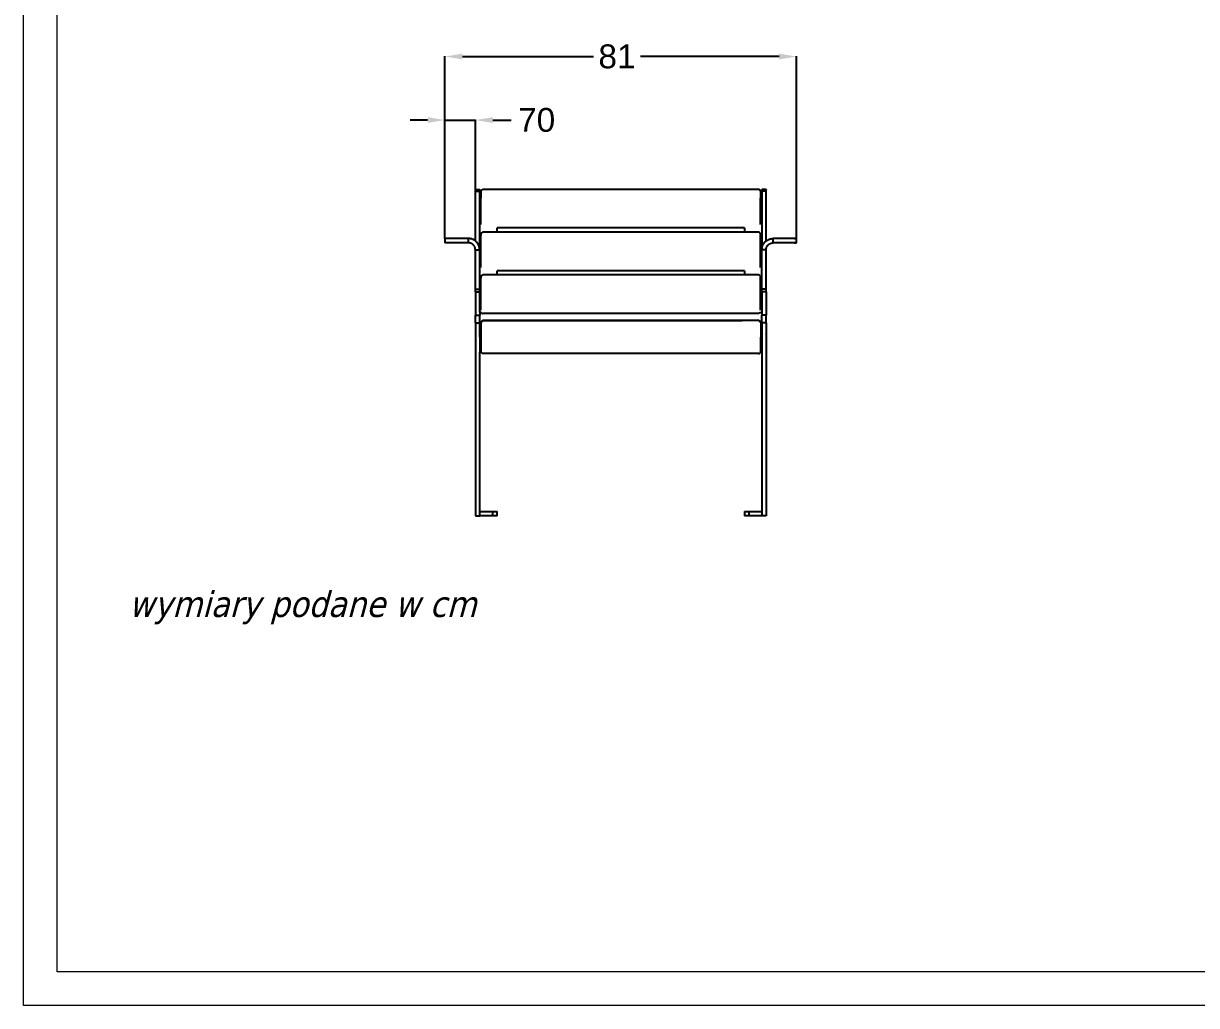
# Model space of a CAD drawing. Header units: inches. Extents: x -1859 to 3548, y -492 to 3516.
# Drawn here: x -1859 to 844, y -492 to 1771 of the extents above; entities that cross this region are included whole.
import ezdxf

# ---------------------------------------------------------------- set-up
doc = ezdxf.new("R2010")
doc.units = ezdxf.units.IN
doc.header["$MEASUREMENT"] = 0
doc.layers.add('DIMS', color=7, linetype='Continuous')
doc.layers.add('tabelka', color=155, linetype='Continuous')
doc.styles.get("Standard").update_dxf_attribs({"font": 'arial.ttf'})
doc.styles.add('Tahoma', font='tahoma.ttf')
doc.dimstyles.new('ISO-25', dxfattribs={"dimtxt": 2.5, "dimasz": 2.5, "dimexe": 1.25, "dimexo": 0.625, "dimtad": 1, "dimtxsty": 'Standard', "dimcen": 2.5, "dimadec": 0, "dimazin": 0, "dimtfac": 1, "dimtmove": 0, "dimatfit": 3, "dimfxl": 1, "dimarcsym": 0})

# ---------------------------------------------------------------- blocks, each defined once
blk = doc.blocks.new('*D38')
at = {"layer": 'Defpoints', "color": 0, "transparency": 16777216}
for p in [(-77.5, 1694.9), (-887.5, 1275.4), (-77.5, 1275.4)]:
    blk.add_point(p, dxfattribs=at)
at = {"layer": 'DIMS', "color": 0, "lineweight": -2, "transparency": 16777216}
for p, q in [((-887.5, 1275.9), (-887.5, 1695.4)), ((-847.5, 1694.9), (-545.3, 1694.9)), ((-117.5, 1694.9), (-437.1, 1694.9)), ((-77.5, 1275.9), (-77.5, 1695.4))]:
    blk.add_line(p, q, dxfattribs=at)
at = {"layer": 'DIMS', "color": 0, "transparency": 16777216}
for points in [[(-847.5, 1701.6), (-847.5, 1688.3), (-887.5, 1694.9)], [(-117.5, 1701.6), (-117.5, 1688.3), (-77.5, 1694.9)]]:
    blk.add_solid(points, dxfattribs=at)
at = {"layer": 'DIMS', "color": 0, "transparency": 16777216, "insert": (-491.2, 1694.9), "char_height": 55, "attachment_point": 5}
blk.add_mtext('81', dxfattribs=at)
blk = doc.blocks.new('*D39')
at = {"layer": 'Defpoints', "color": 0, "transparency": 16777216}
for p in [(-817.5, 1548.5), (-817.5, 1388.1), (-887.5, 1275.4)]:
    blk.add_point(p, dxfattribs=at)
at = {"layer": 'DIMS', "color": 0, "lineweight": -2, "transparency": 16777216}
for p, q in [((-927.5, 1548.5), (-967.5, 1548.5)), ((-887.5, 1275.9), (-887.5, 1549)), ((-887.5, 1548.5), (-817.5, 1548.5)), ((-817.5, 1388.6), (-817.5, 1549)), ((-777.5, 1548.5), (-735.3, 1548.5))]:
    blk.add_line(p, q, dxfattribs=at)
at = {"layer": 'DIMS', "color": 0, "transparency": 16777216}
for points in [[(-927.5, 1555.2), (-927.5, 1541.8), (-887.5, 1548.5)], [(-777.5, 1555.2), (-777.5, 1541.8), (-817.5, 1548.5)]]:
    blk.add_solid(points, dxfattribs=at)
at = {"layer": 'DIMS', "color": 0, "transparency": 16777216, "insert": (-676.2, 1548.5), "char_height": 55, "attachment_point": 5}
blk.add_mtext('70', dxfattribs=at)

msp = doc.modelspace()

# ---------------------------------------------------------------- linework, layer by layer
at = {"color": 250, "true_color": 0x3f3f3f}
msp.add_line((-887.5, 1283.7), (-887.5, 1523.7), dxfattribs=at)
for p, q in [((-817.5, 1388.1), (-807.5, 1388.1)), ((-817.5, 1388), (-817.5, 1388.1)), ((-817.5, 1387.9), (-817.5, 1388)), ((-817.5, 1387.6), (-817.5, 1387.9)), ((-817.5, 1387.5), (-817.5, 1387.6)), ((-817.5, 1387), (-817.5, 1387.5)), ((-817.5, 1386.5), (-817.5, 1387)), ((-817.5, 1385.8), (-817.5, 1386.5)), ((-817.5, 1385.5), (-817.5, 1385.8)), ((-817.5, 1384.8), (-817.5, 1385.5)), ((-817.5, 1384.4), (-817.5, 1384.8)), ((-817.5, 1384.4), (-807.5, 1384.4)), ((-817.5, 1269.9), (-817.5, 1384.4)), ((-807.5, 1388.1), (-807.5, 1388)), ((-807.5, 1387.9), (-807.5, 1388)), ((-807.5, 1387.6), (-807.5, 1387.9)), ((-807.5, 1387.5), (-807.5, 1387.6)), ((-807.5, 1387), (-807.5, 1387.5)), ((-807.5, 1386.5), (-807.5, 1387)), ((-807.5, 1385.8), (-807.5, 1386.5)), ((-807.5, 1385.5), (-807.5, 1385.8)), ((-807.5, 1384.8), (-807.5, 1385.5)), ((-807.5, 1384.4), (-807.5, 1384.8)), ((-807.5, 1368.7), (-807.5, 1384.4)), ((-804.9, 1384.3), (-805, 1383.9)), ((-805, 1383.9), (-805, 1383.5)), ((-805, 1383.5), (-805, 1368.6)), ((-804.8, 1384.7), (-804.9, 1384.3)), ((-804.8, 1384.8), (-804.7, 1385.1)), ((-804.8, 1384.7), (-804.8, 1384.8)), ((-804.7, 1385.1), (-804.6, 1385.5)), ((-804.6, 1385.5), (-804.4, 1385.8)), ((-804.4, 1385.8), (-804.2, 1386.2)), ((-804, 1386.6), (-804.2, 1386.2)), ((-804, 1386.6), (-803.7, 1386.9)), ((-803.7, 1386.9), (-803.5, 1387.1)), ((-803.5, 1387.1), (-803.2, 1387.4)), ((-803.2, 1387.4), (-803.1, 1387.4)), ((-803.1, 1387.4), (-802.8, 1387.7)), ((-802.8, 1387.7), (-802.5, 1387.9)), ((-802.5, 1387.9), (-802.1, 1388.1)), ((-802.5, 1387.9), (-802.5, 1387.9)), ((-802.1, 1388.1), (-801.7, 1388.2)), ((-802.1, 1388.1), (-802.1, 1388.1)), ((-801.7, 1388.2), (-801.4, 1388.4)), ((-801.7, 1388.2), (-801.7, 1388.2)), ((-801.4, 1388.4), (-801.3, 1388.4)), ((-801.3, 1388.4), (-801.2, 1388.4)), ((-801.2, 1388.4), (-800.9, 1388.5)), ((-801.2, 1388.4), (-801.2, 1388.4)), ((-800.9, 1388.5), (-800.8, 1388.5)), ((-800.8, 1388.5), (-800.7, 1388.5)), ((-800.7, 1388.5), (-800.6, 1388.5)), ((-800.7, 1388.5), (-800.7, 1388.5)), ((-800.6, 1388.5), (-800.5, 1388.5)), ((-800.5, 1388.5), (-800.3, 1388.5)), ((-800.3, 1388.5), (-800.3, 1388.5)), ((-800.3, 1388.5), (-800.2, 1388.5)), ((-800.2, 1388.5), (-800.1, 1388.5)), ((-800.2, 1388.5), (-800.2, 1388.5)), ((-800.1, 1388.5), (-800, 1388.5)), ((-165.5, 1388.5), (-800, 1388.5)), ((-800, 1388.5), (-800, 1388.5)), ((-165.4, 1388.5), (-165.5, 1388.5)), ((-165.3, 1388.5), (-165.4, 1388.5)), ((-165.4, 1388.5), (-165.4, 1388.5)), ((-165.2, 1388.5), (-165.3, 1388.5)), ((-165.1, 1388.5), (-165.2, 1388.5)), ((-165.2, 1388.5), (-165.2, 1388.5)), ((-165, 1388.5), (-165.1, 1388.5)), ((-164.9, 1388.5), (-165, 1388.5)), ((-164.8, 1388.5), (-164.9, 1388.5)), ((-164.7, 1388.5), (-164.8, 1388.5)), ((-164.6, 1388.5), (-164.7, 1388.5)), ((-164.7, 1388.5), (-164.7, 1388.5)), ((-164.3, 1388.4), (-164.6, 1388.5)), ((-164.2, 1388.4), (-164.3, 1388.4)), ((-164.2, 1388.4), (-164.2, 1388.4)), ((-164.1, 1388.4), (-164.2, 1388.4)), ((-163.8, 1388.2), (-164.1, 1388.4)), ((-163.7, 1388.2), (-163.8, 1388.2)), ((-163.4, 1388.1), (-163.7, 1388.2)), ((-163.3, 1388.1), (-163.4, 1388.1)), ((-163, 1387.9), (-163.3, 1388.1)), ((-162.9, 1387.9), (-163, 1387.9)), ((-162.6, 1387.7), (-162.9, 1387.9)), ((-162.3, 1387.4), (-162.6, 1387.7)), ((-162, 1387.1), (-162.3, 1387.4)), ((-162.3, 1387.4), (-162.3, 1387.4)), ((-161.7, 1386.9), (-162, 1387.1)), ((-161.5, 1386.6), (-161.7, 1386.9)), ((-161.2, 1386.2), (-161.5, 1386.6)), ((-161, 1385.8), (-161.2, 1386.2)), ((-160.9, 1385.5), (-161, 1385.8)), ((-160.7, 1385.1), (-160.9, 1385.5)), ((-160.6, 1384.8), (-160.7, 1385.1)), ((-160.6, 1384.7), (-160.6, 1384.8)), ((-160.6, 1384.7), (-160.5, 1384.3)), ((-160.5, 1384.3), (-160.5, 1383.9)), ((-160.5, 1383.9), (-160.5, 1383.5)), ((-160.5, 1383.5), (-160.5, 1368.6)), ((-157.5, 1388), (-157.5, 1388.1)), ((-147.5, 1388.1), (-157.5, 1388.1)), ((-157.5, 1387.9), (-157.5, 1388)), ((-157.5, 1387.6), (-157.5, 1387.9)), ((-157.5, 1387.5), (-157.5, 1387.6)), ((-157.5, 1387), (-157.5, 1387.5)), ((-157.5, 1386.5), (-157.5, 1387)), ((-157.5, 1385.8), (-157.5, 1386.5)), ((-157.5, 1385.5), (-157.5, 1385.8)), ((-157.5, 1384.8), (-157.5, 1385.5)), ((-157.5, 1384.4), (-157.5, 1384.8)), ((-147.5, 1384.4), (-157.5, 1384.4)), ((-157.5, 1384.4), (-157.5, 1368.7)), ((-147.5, 1388.1), (-147.5, 1388)), ((-147.5, 1387.9), (-147.5, 1388)), ((-147.5, 1387.6), (-147.5, 1387.9)), ((-147.5, 1387.5), (-147.5, 1387.6)), ((-147.5, 1387), (-147.5, 1387.5)), ((-147.5, 1386.5), (-147.5, 1387)), ((-147.5, 1385.8), (-147.5, 1386.5)), ((-147.5, 1385.5), (-147.5, 1385.8)), ((-147.5, 1384.8), (-147.5, 1385.5)), ((-147.5, 1384.4), (-147.5, 1384.8)), ((-147.5, 1269.9), (-147.5, 1384.4)), ((-807.5, 1105), (-807.5, 1368.7)), ((-807.5, 1368.7), (-805, 1368.6)), ((-805, 1368.6), (-804.9, 1368.6)), ((-805, 1307.6), (-805, 1368.6)), ((-157.5, 1368.7), (-160.5, 1368.6)), ((-160.5, 1307.6), (-160.5, 1368.6)), ((-157.5, 1368.7), (-157.5, 1249.5)), ((-197.5, 1299.8), (-767.5, 1299.8)), ((-767.5, 1290.1), (-767.5, 1299.8)), ((-197.5, 1299.8), (-197.5, 1290.1)), ((-887.5, 1275.4), (-887.5, 1265.4)), ((-833.4, 1275.4), (-887.5, 1275.4)), ((-882.9, 1275.4), (-887.5, 1275.4)), ((-833.4, 1265.4), (-833.4, 1275.4)), ((-832, 1275.4), (-833.4, 1275.4)), ((-830.6, 1275.3), (-832, 1275.4)), ((-829.2, 1275.1), (-830.6, 1275.3)), ((-827.8, 1274.8), (-829.2, 1275.1)), ((-826.5, 1274.5), (-827.8, 1274.8)), ((-825.1, 1274.1), (-826.5, 1274.5)), ((-823.8, 1273.6), (-825.1, 1274.1)), ((-822.5, 1273), (-823.8, 1273.6)), ((-821.3, 1272.4), (-822.5, 1273)), ((-820, 1271.7), (-821.3, 1272.4)), ((-818.9, 1270.9), (-820, 1271.7)), ((-817.7, 1270.1), (-818.9, 1270.9)), ((-804.9, 1285.8), (-805, 1285.5)), ((-805, 1285.5), (-805, 1285.1)), ((-805, 1285.1), (-805, 1283.4)), ((-805, 1283.4), (-805, 1283)), ((-805, 1209.1), (-805, 1283)), ((-804.8, 1286.2), (-804.9, 1285.8)), ((-804.8, 1286.3), (-804.7, 1286.7)), ((-804.8, 1286.2), (-804.8, 1286.3)), ((-804.7, 1286.7), (-804.6, 1287)), ((-804.6, 1287), (-804.4, 1287.4)), ((-804.4, 1287.4), (-804.2, 1287.7)), ((-804, 1288.1), (-804.2, 1287.7)), ((-804, 1288.1), (-803.7, 1288.4)), ((-803.7, 1288.4), (-803.5, 1288.6)), ((-803.5, 1288.6), (-803.2, 1288.9)), ((-803.2, 1288.9), (-803.1, 1288.9)), ((-803.1, 1288.9), (-802.8, 1289.2)), ((-802.8, 1289.2), (-802.5, 1289.4)), ((-802.5, 1289.4), (-802.1, 1289.6)), ((-802.5, 1289.4), (-802.5, 1289.4)), ((-802.1, 1289.6), (-801.7, 1289.7)), ((-802.1, 1289.6), (-802.1, 1289.6)), ((-801.7, 1289.8), (-801.4, 1289.9)), ((-801.7, 1289.7), (-801.7, 1289.8)), ((-801.4, 1289.9), (-801.3, 1289.9)), ((-801.3, 1289.9), (-801.2, 1289.9)), ((-801.2, 1289.9), (-800.9, 1290)), ((-801.2, 1289.9), (-801.2, 1289.9)), ((-800.9, 1290), (-800.8, 1290)), ((-800.8, 1290), (-800.7, 1290)), ((-800.7, 1290), (-800.6, 1290)), ((-800.7, 1290), (-800.7, 1290)), ((-800.6, 1290), (-800.5, 1290)), ((-800.5, 1290), (-800.3, 1290.1)), ((-800.3, 1290.1), (-800.3, 1290.1)), ((-800.3, 1290.1), (-800.2, 1290.1)), ((-800.2, 1290.1), (-800.1, 1290.1)), ((-800.2, 1290.1), (-800.2, 1290.1)), ((-800.1, 1290.1), (-800, 1290.1)), ((-800, 1290.1), (-800, 1290.1)), ((-767.5, 1290.1), (-800, 1290.1)), ((-197.5, 1290.1), (-767.5, 1290.1)), ((-165.5, 1290.1), (-197.5, 1290.1)), ((-165.4, 1290.1), (-165.5, 1290.1)), ((-165.3, 1290.1), (-165.4, 1290.1)), ((-165.4, 1290.1), (-165.4, 1290.1)), ((-165.2, 1290.1), (-165.3, 1290.1)), ((-165.1, 1290.1), (-165.2, 1290.1)), ((-165.2, 1290.1), (-165.2, 1290.1)), ((-165, 1290), (-165.1, 1290.1)), ((-164.9, 1290), (-165, 1290)), ((-164.8, 1290), (-164.9, 1290)), ((-164.7, 1290), (-164.8, 1290)), ((-164.6, 1290), (-164.7, 1290)), ((-164.7, 1290), (-164.7, 1290)), ((-164.3, 1289.9), (-164.6, 1290)), ((-164.2, 1289.9), (-164.3, 1289.9)), ((-164.2, 1289.9), (-164.2, 1289.9)), ((-164.1, 1289.9), (-164.2, 1289.9)), ((-163.8, 1289.8), (-164.1, 1289.9)), ((-163.7, 1289.7), (-163.8, 1289.8)), ((-163.4, 1289.6), (-163.7, 1289.7)), ((-163.3, 1289.6), (-163.4, 1289.6)), ((-163, 1289.4), (-163.3, 1289.6)), ((-162.9, 1289.4), (-163, 1289.4)), ((-162.6, 1289.2), (-162.9, 1289.4)), ((-162.3, 1288.9), (-162.6, 1289.2)), ((-162, 1288.6), (-162.3, 1288.9)), ((-162.3, 1288.9), (-162.3, 1288.9)), ((-161.7, 1288.4), (-162, 1288.6)), ((-161.5, 1288.1), (-161.7, 1288.4)), ((-161.2, 1287.7), (-161.5, 1288.1)), ((-161, 1287.4), (-161.2, 1287.7)), ((-160.9, 1287), (-161, 1287.4)), ((-160.7, 1286.7), (-160.9, 1287)), ((-160.6, 1286.3), (-160.7, 1286.7)), ((-160.6, 1286.2), (-160.6, 1286.3)), ((-160.6, 1286.2), (-160.5, 1285.8)), ((-160.5, 1285.8), (-160.5, 1285.5)), ((-160.5, 1285.5), (-160.5, 1285.1)), ((-160.5, 1209.1), (-160.5, 1285.1)), ((-147.2, 1270.1), (-146.1, 1270.9)), ((-146.1, 1270.9), (-144.9, 1271.7)), ((-144.9, 1271.7), (-143.7, 1272.4)), ((-143.7, 1272.4), (-142.4, 1273)), ((-142.4, 1273), (-141.1, 1273.6)), ((-141.1, 1273.6), (-139.8, 1274.1)), ((-139.8, 1274.1), (-138.5, 1274.5)), ((-138.5, 1274.5), (-137.1, 1274.8)), ((-137.1, 1274.8), (-135.7, 1275.1)), ((-135.7, 1275.1), (-134.4, 1275.3)), ((-134.4, 1275.3), (-133, 1275.4)), ((-133, 1275.4), (-131.5, 1275.4)), ((-131.5, 1265.4), (-131.5, 1275.4)), ((-77.5, 1275.4), (-131.5, 1275.4)), ((-82.1, 1275.4), (-77.5, 1275.4)), ((-77.5, 1265.4), (-77.5, 1275.4)), ((-833.4, 1265.4), (-887.5, 1265.4)), ((-882.9, 1265.4), (-887.5, 1265.4)), ((-832.6, 1265.4), (-833.4, 1265.4)), ((-831.7, 1265.3), (-832.6, 1265.4)), ((-830.8, 1265.2), (-831.7, 1265.3)), ((-830, 1265), (-830.8, 1265.2)), ((-829.2, 1264.8), (-830, 1265)), ((-828.3, 1264.6), (-829.2, 1264.8)), ((-827.5, 1264.3), (-828.3, 1264.6)), ((-826.7, 1263.9), (-827.5, 1264.3)), ((-826, 1263.6), (-826.7, 1263.9)), ((-825.2, 1263.1), (-826, 1263.6)), ((-824.5, 1262.7), (-825.2, 1263.1)), ((-823.8, 1262.2), (-824.5, 1262.7)), ((-823.1, 1261.6), (-823.8, 1262.2)), ((-822.5, 1261), (-823.1, 1261.6)), ((-821.8, 1260.4), (-822.5, 1261)), ((-821.3, 1259.8), (-821.8, 1260.4)), ((-820.7, 1259.1), (-821.3, 1259.8)), ((-820.2, 1258.4), (-820.7, 1259.1)), ((-819.8, 1257.7), (-820.2, 1258.4)), ((-819.3, 1256.9), (-819.8, 1257.7)), ((-819, 1256.2), (-819.3, 1256.9)), ((-818.6, 1255.4), (-819, 1256.2)), ((-818.3, 1254.6), (-818.6, 1255.4)), ((-818.1, 1253.7), (-818.3, 1254.6)), ((-817.9, 1252.9), (-818.1, 1253.7)), ((-817.7, 1252.1), (-817.9, 1252.9)), ((-817.5, 1269.9), (-817.7, 1270.1)), ((-817.6, 1251.2), (-817.7, 1252.1)), ((-817.5, 1249.5), (-817.6, 1251.2)), ((-816.6, 1269.2), (-817.5, 1269.9)), ((-817.5, 1249.5), (-807.5, 1249.5)), ((-817.5, 1158.5), (-817.5, 1249.5)), ((-815.6, 1268.3), (-816.6, 1269.2)), ((-814.6, 1267.3), (-815.6, 1268.3)), ((-813.6, 1266.3), (-814.6, 1267.3)), ((-812.8, 1265.2), (-813.6, 1266.3)), ((-811.9, 1264), (-812.8, 1265.2)), ((-811.2, 1262.8), (-811.9, 1264)), ((-810.5, 1261.6), (-811.2, 1262.8)), ((-809.9, 1260.4), (-810.5, 1261.6)), ((-809.3, 1259.1), (-809.9, 1260.4)), ((-808.8, 1257.8), (-809.3, 1259.1)), ((-808.4, 1256.4), (-808.8, 1257.8)), ((-808.1, 1255.1), (-808.4, 1256.4)), ((-807.8, 1253.7), (-808.1, 1255.1)), ((-807.6, 1252.3), (-807.8, 1253.7)), ((-807.5, 1250.9), (-807.6, 1252.3)), ((-807.5, 1249.5), (-807.5, 1250.9)), ((-157.5, 1249.5), (-157.4, 1250.9)), ((-147.5, 1249.5), (-157.5, 1249.5)), ((-157.5, 1158.5), (-157.5, 1249.5)), ((-157.4, 1250.9), (-157.3, 1252.3)), ((-157.3, 1252.3), (-157.1, 1253.7)), ((-157.1, 1253.7), (-156.9, 1255.1)), ((-156.9, 1255.1), (-156.5, 1256.4)), ((-156.5, 1256.4), (-156.1, 1257.8)), ((-156.1, 1257.8), (-155.6, 1259.1)), ((-155.6, 1259.1), (-155.1, 1260.4)), ((-155.1, 1260.4), (-154.5, 1261.6)), ((-154.5, 1261.6), (-153.8, 1262.8)), ((-153.8, 1262.8), (-153, 1264)), ((-153, 1264), (-152.2, 1265.2)), ((-152.2, 1265.2), (-151.3, 1266.3)), ((-151.3, 1266.3), (-150.4, 1267.3)), ((-150.4, 1267.3), (-149.4, 1268.3)), ((-149.4, 1268.3), (-148.3, 1269.2)), ((-148.3, 1269.2), (-147.5, 1269.9)), ((-147.5, 1269.9), (-147.2, 1270.1)), ((-147.5, 1249.5), (-147.4, 1251.2)), ((-147.5, 1158.5), (-147.5, 1249.5)), ((-147.4, 1251.2), (-147.3, 1252.1)), ((-147.3, 1252.1), (-147.1, 1252.9)), ((-147.1, 1252.9), (-146.9, 1253.7)), ((-146.9, 1253.7), (-146.6, 1254.6)), ((-146.6, 1254.6), (-146.3, 1255.4)), ((-146.3, 1255.4), (-146, 1256.2)), ((-146, 1256.2), (-145.6, 1256.9)), ((-145.6, 1256.9), (-145.2, 1257.7)), ((-145.2, 1257.7), (-144.7, 1258.4)), ((-144.7, 1258.4), (-144.2, 1259.1)), ((-144.2, 1259.1), (-143.7, 1259.8)), ((-143.7, 1259.8), (-143.1, 1260.4)), ((-143.1, 1260.4), (-142.5, 1261)), ((-142.5, 1261), (-141.9, 1261.6)), ((-141.9, 1261.6), (-141.2, 1262.2)), ((-141.2, 1262.2), (-140.5, 1262.7)), ((-140.5, 1262.7), (-139.8, 1263.1)), ((-139.8, 1263.1), (-139, 1263.6)), ((-139, 1263.6), (-138.2, 1263.9)), ((-138.2, 1263.9), (-137.4, 1264.3)), ((-137.4, 1264.3), (-136.6, 1264.6)), ((-136.6, 1264.6), (-135.8, 1264.8)), ((-135.8, 1264.8), (-135, 1265)), ((-135, 1265), (-134.1, 1265.2)), ((-134.1, 1265.2), (-133.3, 1265.3)), ((-133.3, 1265.3), (-132.4, 1265.4)), ((-132.4, 1265.4), (-131.5, 1265.4)), ((-77.5, 1265.4), (-131.5, 1265.4)), ((-82.1, 1265.4), (-77.5, 1265.4)), ((-804, 1189.6), (-804.2, 1189.2)), ((-804, 1189.6), (-803.7, 1189.9)), ((-803.7, 1189.9), (-803.5, 1190.2)), ((-803.5, 1190.2), (-803.2, 1190.4)), ((-803.2, 1190.4), (-803.1, 1190.5)), ((-803.1, 1190.5), (-802.8, 1190.7)), ((-802.8, 1190.7), (-802.5, 1190.9)), ((-802.5, 1190.9), (-802.1, 1191.1)), ((-802.5, 1190.9), (-802.5, 1190.9)), ((-802.1, 1191.1), (-801.7, 1191.3)), ((-802.1, 1191.1), (-802.1, 1191.1)), ((-801.7, 1191.3), (-801.4, 1191.4)), ((-801.7, 1191.3), (-801.7, 1191.3)), ((-801.4, 1191.4), (-801.3, 1191.4)), ((-801.3, 1191.4), (-801.2, 1191.4)), ((-801.2, 1191.4), (-800.9, 1191.5)), ((-801.2, 1191.4), (-801.2, 1191.4)), ((-800.9, 1191.5), (-800.8, 1191.5)), ((-800.8, 1191.5), (-800.7, 1191.5)), ((-800.7, 1191.5), (-800.6, 1191.5)), ((-800.7, 1191.5), (-800.7, 1191.5)), ((-800.6, 1191.5), (-800.5, 1191.6)), ((-800.5, 1191.6), (-800.4, 1191.6)), ((-800.4, 1191.6), (-800.4, 1191.6)), ((-800.4, 1191.6), (-800.3, 1191.6)), ((-800.3, 1191.6), (-800.3, 1191.6)), ((-800.3, 1191.6), (-800.2, 1191.6)), ((-800.2, 1191.6), (-800.1, 1191.6)), ((-800.2, 1191.6), (-800.2, 1191.6)), ((-800.1, 1191.6), (-800, 1191.6)), ((-800, 1191.6), (-800, 1191.6)), ((-767.5, 1191.6), (-800, 1191.6)), ((-197.5, 1201.3), (-767.5, 1201.3)), ((-767.5, 1191.6), (-767.5, 1201.3)), ((-197.5, 1191.6), (-767.5, 1191.6)), ((-197.5, 1201.3), (-197.5, 1191.6)), ((-165.5, 1191.6), (-197.5, 1191.6)), ((-165.4, 1191.6), (-165.5, 1191.6)), ((-165.3, 1191.6), (-165.4, 1191.6)), ((-165.4, 1191.6), (-165.4, 1191.6)), ((-165.2, 1191.6), (-165.3, 1191.6)), ((-165.1, 1191.6), (-165.2, 1191.6)), ((-165.2, 1191.6), (-165.2, 1191.6)), ((-165, 1191.6), (-165.1, 1191.6)), ((-164.9, 1191.5), (-165, 1191.6)), ((-164.8, 1191.5), (-164.9, 1191.5)), ((-164.7, 1191.5), (-164.8, 1191.5)), ((-164.6, 1191.5), (-164.7, 1191.5)), ((-164.7, 1191.5), (-164.7, 1191.5)), ((-164.3, 1191.4), (-164.6, 1191.5)), ((-164.2, 1191.4), (-164.3, 1191.4)), ((-164.2, 1191.4), (-164.2, 1191.4)), ((-164.1, 1191.4), (-164.2, 1191.4)), ((-163.8, 1191.3), (-164.1, 1191.4)), ((-163.7, 1191.3), (-163.8, 1191.3)), ((-163.4, 1191.1), (-163.7, 1191.3)), ((-163.3, 1191.1), (-163.4, 1191.1)), ((-163, 1190.9), (-163.3, 1191.1)), ((-162.9, 1190.9), (-163, 1190.9)), ((-162.6, 1190.7), (-162.9, 1190.9)), ((-162.3, 1190.5), (-162.6, 1190.7)), ((-162.3, 1190.4), (-162.3, 1190.5)), ((-162, 1190.2), (-162.3, 1190.4)), ((-161.7, 1189.9), (-162, 1190.2)), ((-161.5, 1189.6), (-161.7, 1189.9)), ((-161.2, 1189.2), (-161.5, 1189.6)), ((-804.9, 1187.4), (-805, 1187)), ((-805, 1187), (-805, 1186.6)), ((-805, 1186.6), (-805, 1184.9)), ((-805, 1184.9), (-805, 1184.5)), ((-805, 1110.6), (-805, 1184.5)), ((-804.8, 1187.7), (-804.9, 1187.4)), ((-804.8, 1187.8), (-804.7, 1188.2)), ((-804.8, 1187.7), (-804.8, 1187.8)), ((-804.7, 1188.2), (-804.6, 1188.5)), ((-804.6, 1188.5), (-804.4, 1188.9)), ((-804.4, 1188.9), (-804.2, 1189.2)), ((-161, 1188.9), (-161.2, 1189.2)), ((-160.9, 1188.5), (-161, 1188.9)), ((-160.7, 1188.2), (-160.9, 1188.5)), ((-160.6, 1187.8), (-160.7, 1188.2)), ((-160.6, 1187.7), (-160.6, 1187.8)), ((-160.6, 1187.7), (-160.5, 1187.4)), ((-160.5, 1187.4), (-160.5, 1187)), ((-160.5, 1187), (-160.5, 1186.6)), ((-160.5, 1110.6), (-160.5, 1186.6)), ((-817.5, 1158.5), (-807.5, 1158.5)), ((-817.5, 1158.3), (-817.5, 1158.5)), ((-817.5, 1158.1), (-817.5, 1158.3)), ((-817.5, 1157.7), (-817.5, 1158.1)), ((-817.5, 1157.2), (-817.5, 1157.7)), ((-817.5, 1156.6), (-817.5, 1157.2)), ((-817.5, 1155.9), (-817.5, 1156.6)), ((-817.5, 1155.2), (-817.5, 1155.9)), ((-817.5, 1154.8), (-817.5, 1155.2)), ((-817.5, 1154), (-817.5, 1154.8)), ((-817.5, 1153.6), (-817.5, 1154)), ((-817.5, 1152.8), (-817.5, 1153.6)), ((-817.5, 1152.8), (-807.5, 1152.8)), ((-817.5, 1152.8), (-817.5, 1098.7)), ((-157.5, 1158.3), (-157.5, 1158.5)), ((-147.5, 1158.5), (-157.5, 1158.5)), ((-157.5, 1158.1), (-157.5, 1158.3)), ((-157.5, 1157.7), (-157.5, 1158.1)), ((-157.5, 1157.2), (-157.5, 1157.7)), ((-157.5, 1156.6), (-157.5, 1157.2)), ((-157.5, 1155.9), (-157.5, 1156.6)), ((-157.5, 1155.2), (-157.5, 1155.9)), ((-157.5, 1154.8), (-157.5, 1155.2)), ((-157.5, 1154), (-157.5, 1154.8)), ((-157.5, 1153.6), (-157.5, 1154)), ((-157.5, 1152.8), (-157.5, 1153.6)), ((-147.5, 1152.8), (-157.5, 1152.8)), ((-157.5, 1152.8), (-157.5, 1105.7)), ((-147.5, 1158.3), (-147.5, 1158.5)), ((-147.5, 1158.1), (-147.5, 1158.3)), ((-147.5, 1157.7), (-147.5, 1158.1)), ((-147.5, 1157.2), (-147.5, 1157.7)), ((-147.5, 1156.6), (-147.5, 1157.2)), ((-147.5, 1155.9), (-147.5, 1156.6)), ((-147.5, 1155.2), (-147.5, 1155.9)), ((-147.5, 1154.8), (-147.5, 1155.2)), ((-147.5, 1154), (-147.5, 1154.8)), ((-147.5, 1153.6), (-147.5, 1154)), ((-147.5, 1152.8), (-147.5, 1153.6)), ((-147.5, 1152.8), (-147.5, 1098.7)), ((-817.5, 1098.7), (-807.5, 1098.7)), ((-817.5, 1095.4), (-817.5, 1098.7)), ((-817.5, 1092.3), (-817.5, 1095.4)), ((-817.5, 1089.8), (-817.5, 1092.3)), ((-817.5, 1087.9), (-817.5, 1089.8)), ((-817.5, 1086.7), (-817.5, 1087.9)), ((-817.5, 1086.3), (-817.5, 1086.7)), ((-817.5, 1085.9), (-817.5, 1086.3)), ((-817.5, 1084.8), (-817.5, 1085.9)), ((-817.5, 1083.2), (-817.5, 1084.8)), ((-817.5, 1081.3), (-817.5, 1083.2)), ((-817.5, 1081.3), (-817.5, 636.3)), ((-817.5, 1081.3), (-807.5, 1081.3)), ((-807.5, 1105), (-807.5, 1098.7)), ((-804.1, 1105), (-807.5, 1105)), ((-807.5, 1095.4), (-807.5, 1098.7)), ((-807.5, 1092.3), (-807.5, 1095.4)), ((-807.5, 1089.8), (-807.5, 1092.3)), ((-807.5, 1087.9), (-807.5, 1089.8)), ((-807.5, 1086.7), (-807.5, 1087.9)), ((-807.5, 1086.3), (-807.5, 1086.7)), ((-807.5, 1085.9), (-807.5, 1086.3)), ((-807.5, 1084.8), (-807.5, 1085.9)), ((-807.5, 1083.2), (-807.5, 1084.8)), ((-807.5, 1081.3), (-807.5, 1083.2)), ((-807.5, 1048.3), (-807.5, 1081.3)), ((-804.4, 1082.1), (-804.5, 1081.7)), ((-804.5, 1081.7), (-804.5, 1081.5)), ((-804.5, 1081.5), (-804.5, 1081.4)), ((-804.5, 1081.4), (-804.5, 1081.3)), ((-804.5, 1081.3), (-804.5, 1081.4)), ((-804.5, 1081.4), (-804.5, 1081.3)), ((-804.5, 1081.4), (-804.5, 1081.4)), ((-804.5, 1081.3), (-804.5, 1081.3)), ((-804.5, 1048.3), (-804.5, 1081.3)), ((-804.3, 1082.5), (-804.4, 1082.1)), ((-804.2, 1082.8), (-804.3, 1082.7)), ((-804.3, 1082.6), (-804.3, 1082.7)), ((-804.3, 1082.7), (-804.3, 1082.7)), ((-804.3, 1082.7), (-804.3, 1082.6)), ((-804.3, 1082.6), (-804.3, 1082.6)), ((-804.3, 1082.6), (-804.3, 1082.5)), ((-804.1, 1083.2), (-804.2, 1082.8)), ((-804.1, 1105), (-804, 1104.9)), ((-803.9, 1083.6), (-804.1, 1083.3)), ((-804.1, 1083.3), (-804.1, 1083.2)), ((-804, 1104.9), (-803.7, 1104.6)), ((-803.9, 1083.7), (-803.9, 1083.6)), ((-803.8, 1083.7), (-803.9, 1083.7)), ((-803.7, 1083.9), (-803.8, 1083.8)), ((-803.8, 1083.8), (-803.8, 1083.8)), ((-803.8, 1083.8), (-803.8, 1083.7)), ((-803.7, 1104.6), (-803.5, 1104.3)), ((-803.5, 1084.2), (-803.7, 1083.9)), ((-803.7, 1083.9), (-803.7, 1083.9)), ((-803.5, 1104.3), (-803.2, 1104)), ((-803.3, 1084.6), (-803.5, 1084.2)), ((-803.1, 1084.8), (-803.3, 1084.6)), ((-803.2, 1104), (-803.1, 1104)), ((-803.1, 1104), (-802.8, 1103.8)), ((-803, 1084.8), (-803.1, 1084.8)), ((-802.7, 1085.1), (-803, 1084.8)), ((-803, 1084.8), (-803, 1084.8)), ((-802.8, 1103.8), (-802.5, 1103.6)), ((-802.4, 1085.3), (-802.7, 1085.1)), ((-802.5, 1103.6), (-802.5, 1103.5)), ((-802.5, 1103.5), (-802.1, 1103.4)), ((-802.4, 1085.3), (-802.1, 1085.6)), ((-802.1, 1103.4), (-802.1, 1103.3)), ((-802.1, 1103.3), (-801.7, 1103.2)), ((-802.1, 1085.6), (-802, 1085.6)), ((-801.9, 1085.7), (-802, 1085.6)), ((-801.9, 1085.7), (-802, 1085.6)), ((-802, 1085.6), (-802, 1085.6)), ((-802, 1085.6), (-802, 1085.6)), ((-801.9, 1085.7), (-801.8, 1085.8)), ((-801.9, 1085.7), (-801.9, 1085.7)), ((-801.4, 1085.9), (-801.8, 1085.8)), ((-801.7, 1103.2), (-801.7, 1103.2)), ((-801.7, 1103.2), (-801.4, 1103.1)), ((-801.4, 1103.1), (-801.3, 1103)), ((-801.4, 1085.9), (-801.1, 1086)), ((-801.3, 1103), (-801.2, 1103)), ((-801.2, 1103), (-800.9, 1102.9)), ((-801.2, 1103), (-801.2, 1103)), ((-801, 1086.1), (-801.1, 1086)), ((-801, 1086.1), (-801, 1086.1)), ((-800.8, 1086.1), (-801, 1086.1)), ((-800.9, 1102.9), (-800.8, 1102.9)), ((-800.8, 1102.9), (-800.7, 1102.9)), ((-800.7, 1086.1), (-800.8, 1086.1)), ((-800.8, 1086.1), (-800.8, 1086.1)), ((-800.8, 1086.1), (-800.8, 1086.1)), ((-800.8, 1086.1), (-800.8, 1086.1)), ((-800.7, 1102.9), (-800.7, 1102.9)), ((-800.7, 1102.9), (-800.6, 1102.9)), ((-800.7, 1086.1), (-800.6, 1086.2)), ((-800.6, 1102.9), (-800.5, 1102.9)), ((-800.3, 1086.2), (-800.6, 1086.2)), ((-800.5, 1102.9), (-800.3, 1102.9)), ((-800.3, 1102.9), (-800.2, 1102.9)), ((-800.3, 1102.9), (-800.3, 1102.9)), ((-800.3, 1086.2), (-799.9, 1086.3)), ((-800.2, 1102.9), (-800.2, 1102.9)), ((-800.2, 1102.9), (-800.1, 1102.9)), ((-800.1, 1102.9), (-800, 1102.9)), ((-165.5, 1102.9), (-800, 1102.9)), ((-800, 1102.9), (-800, 1102.9)), ((-799.8, 1086.3), (-799.9, 1086.3)), ((-799.8, 1086.3), (-799.8, 1086.2)), ((-799.8, 1086.2), (-799.7, 1086.3)), ((-799.8, 1086.2), (-799.8, 1086.2)), ((-799.5, 1086.3), (-799.7, 1086.3)), ((-165, 1086.3), (-799.5, 1086.3)), ((-799.5, 1086.3), (-501.1, 1086.3)), ((-501.1, 1086.3), (-799.5, 1086.3)), ((-463.3, 1086.3), (-761.7, 1086.3)), ((-463.3, 1086.3), (-761.7, 1086.3)), ((-463.3, 1086.3), (-761.7, 1086.3)), ((-463.3, 1086.3), (-761.7, 1086.3)), ((-501.1, 1086.3), (-202.8, 1086.3)), ((-202.8, 1086.3), (-501.1, 1086.3)), ((-165, 1086.3), (-463.3, 1086.3)), ((-165, 1086.3), (-463.3, 1086.3)), ((-165, 1086.3), (-463.3, 1086.3)), ((-165, 1086.3), (-463.3, 1086.3)), ((-165.4, 1102.9), (-165.5, 1102.9)), ((-165.3, 1102.9), (-165.4, 1102.9)), ((-165.4, 1102.9), (-165.4, 1102.9)), ((-165.2, 1102.9), (-165.3, 1102.9)), ((-165.2, 1102.9), (-165.2, 1102.9)), ((-165.1, 1102.9), (-165.2, 1102.9)), ((-165, 1102.9), (-165.1, 1102.9)), ((-164.9, 1102.9), (-165, 1102.9)), ((-165, 1086.2), (-165, 1086.3)), ((-165, 1086.3), (-164.8, 1086.3)), ((-164.8, 1102.9), (-164.9, 1102.9)), ((-164.7, 1102.9), (-164.8, 1102.9)), ((-164.7, 1086.2), (-164.8, 1086.3)), ((-164.6, 1086.3), (-164.8, 1086.3)), ((-164.6, 1102.9), (-164.7, 1102.9)), ((-164.7, 1102.9), (-164.7, 1102.9)), ((-164.3, 1086.2), (-164.7, 1086.2)), ((-164.3, 1103), (-164.6, 1102.9)), ((-164.6, 1086.3), (-164.2, 1086.2)), ((-164.6, 1086.2), (-164.5, 1086.2)), ((-164.2, 1103), (-164.3, 1103)), ((-164.3, 1086.2), (-164.2, 1086.2)), ((-164.1, 1103.1), (-164.2, 1103)), ((-164.2, 1103), (-164.2, 1103)), ((-163.8, 1086.2), (-164.2, 1086.2)), ((-164, 1086.1), (-164.2, 1086.1)), ((-163.8, 1103.2), (-164.1, 1103.1)), ((-163.7, 1103.2), (-163.8, 1103.2)), ((-163.8, 1086.2), (-163.7, 1086.1)), ((-163.4, 1103.3), (-163.7, 1103.2)), ((-163.7, 1086.1), (-163.7, 1086.1)), ((-163.7, 1086.1), (-163.7, 1086.1)), ((-163.6, 1086.1), (-163.7, 1086.1)), ((-163.7, 1086.1), (-163.7, 1086.1)), ((-163.6, 1086.1), (-163.5, 1086.1)), ((-163.5, 1086), (-163.6, 1086)), ((-163.3, 1086), (-163.5, 1086.1)), ((-163.5, 1086.1), (-163.5, 1086.1)), ((-163.3, 1103.4), (-163.4, 1103.3)), ((-163, 1103.5), (-163.3, 1103.4)), ((-163.1, 1085.9), (-163.3, 1086)), ((-163.2, 1085.9), (-163.1, 1085.9)), ((-163.1, 1085.9), (-163, 1085.9)), ((-162.9, 1103.6), (-163, 1103.5)), ((-162.7, 1085.8), (-163, 1085.9)), ((-162.6, 1103.8), (-162.9, 1103.6)), ((-162.7, 1085.8), (-162.6, 1085.7)), ((-162.3, 1104), (-162.6, 1103.8)), ((-162.6, 1085.7), (-162.5, 1085.6)), ((-162.6, 1085.7), (-162.6, 1085.7)), ((-162.6, 1085.6), (-162.2, 1085.3)), ((-162.5, 1085.6), (-162.5, 1085.6)), ((-162.5, 1085.6), (-162.5, 1085.6)), ((-162.5, 1085.6), (-162.4, 1085.6)), ((-162.4, 1085.6), (-162.1, 1085.3)), ((-162, 1104.3), (-162.3, 1104)), ((-162.3, 1104), (-162.3, 1104)), ((-162.1, 1085.3), (-161.9, 1085.1)), ((-161.7, 1085.1), (-162.1, 1085.3)), ((-161.7, 1104.6), (-162, 1104.3)), ((-161.5, 1104.9), (-161.7, 1104.6)), ((-161.5, 1084.8), (-161.7, 1085.1)), ((-161.4, 1105), (-161.5, 1104.9)), ((-161.2, 1084.6), (-161.5, 1084.8)), ((-161.4, 1105), (-157.5, 1105)), ((-161.3, 1084.6), (-161.1, 1084.2)), ((-161, 1084.2), (-161.2, 1084.6)), ((-161.1, 1084.4), (-161, 1084.2)), ((-160.7, 1083.9), (-161, 1084.2)), ((-160.7, 1083.8), (-160.7, 1083.9)), ((-160.7, 1083.8), (-160.7, 1083.8)), ((-160.7, 1083.8), (-160.6, 1083.7)), ((-160.6, 1083.7), (-160.7, 1083.8)), ((-160.5, 1083.6), (-160.6, 1083.7)), ((-160.4, 1083.2), (-160.5, 1083.6)), ((-160.2, 1082.8), (-160.4, 1083.2)), ((-160.2, 1082.7), (-160.2, 1082.8)), ((-160.2, 1082.6), (-160.2, 1082.7)), ((-160.2, 1082.6), (-160.2, 1082.7)), ((-160.2, 1082.6), (-160.2, 1082.6)), ((-160.1, 1082.5), (-160.2, 1082.6)), ((-160.1, 1082.1), (-160.1, 1082.5)), ((-160, 1081.7), (-160.1, 1082.1)), ((-160, 1081.5), (-160, 1081.7)), ((-160, 1081.5), (-160, 1081.4)), ((-160, 1081.4), (-160, 1081.3)), ((-160, 1081.3), (-160, 1081.4)), ((-160, 1081.4), (-160, 1081.3)), ((-160, 1081.4), (-160, 1081.4)), ((-160, 1081.3), (-160, 1081.3)), ((-160, 1081.3), (-160, 1048.3)), ((-157.5, 1105.7), (-157.5, 1105)), ((-157.5, 1105), (-157.5, 1098.7)), ((-157.5, 1095.4), (-157.5, 1098.7)), ((-147.5, 1098.7), (-157.5, 1098.7)), ((-157.5, 1092.3), (-157.5, 1095.4)), ((-157.5, 1089.8), (-157.5, 1092.3)), ((-157.5, 1087.9), (-157.5, 1089.8)), ((-157.5, 1086.7), (-157.5, 1087.9)), ((-157.5, 1086.3), (-157.5, 1086.7)), ((-157.5, 1085.9), (-157.5, 1086.3)), ((-157.5, 1084.8), (-157.5, 1085.9)), ((-157.5, 1083.2), (-157.5, 1084.8)), ((-157.5, 1081.3), (-157.5, 1083.2)), ((-147.5, 1081.3), (-157.5, 1081.3)), ((-157.5, 1081.3), (-157.5, 1048.3)), ((-147.5, 1095.4), (-147.5, 1098.7)), ((-147.5, 1092.3), (-147.5, 1095.4)), ((-147.5, 1089.8), (-147.5, 1092.3)), ((-147.5, 1087.9), (-147.5, 1089.8)), ((-147.5, 1086.7), (-147.5, 1087.9)), ((-147.5, 1086.3), (-147.5, 1086.7)), ((-147.5, 1085.9), (-147.5, 1086.3)), ((-147.5, 1084.8), (-147.5, 1085.9)), ((-147.5, 1083.2), (-147.5, 1084.8)), ((-147.5, 1081.3), (-147.5, 1083.2)), ((-147.5, 1081.3), (-147.5, 636.3)), ((-147.5, 1055.1), (-147.5, 1056.2)), ((-804.5, 1048.3), (-807.5, 1048.3)), ((-807.5, 1048.3), (-807.5, 1013.3)), ((-804.5, 1015.3), (-804.5, 1048.3)), ((-160, 1015.3), (-160, 1048.3)), ((-157.5, 1048.3), (-160, 1048.3)), ((-157.5, 1048.3), (-157.5, 1013.3)), ((-807.5, 646.3), (-807.5, 1013.3)), ((-807.5, 1013.3), (-804.1, 1013.3)), ((-804.5, 1014.9), (-804.5, 1015.3)), ((-804.4, 1014.5), (-804.5, 1014.9)), ((-804.3, 1014.1), (-804.4, 1014.5)), ((-804.2, 1013.8), (-804.3, 1014.1)), ((-804.1, 1013.4), (-804.2, 1013.8)), ((-804.1, 1013.3), (-804.1, 1013.4)), ((-803.9, 1013), (-804.1, 1013.3)), ((-803.7, 1012.7), (-803.9, 1013)), ((-803.5, 1012.4), (-803.7, 1012.7)), ((-803.3, 1012.1), (-803.5, 1012.4)), ((-803, 1011.8), (-803.3, 1012.1)), ((-802.7, 1011.5), (-803, 1011.8)), ((-802.4, 1011.3), (-802.7, 1011.5)), ((-802.1, 1011), (-802.4, 1011.3)), ((-801.8, 1010.8), (-802.1, 1011)), ((-801.4, 1010.7), (-801.8, 1010.8)), ((-801, 1010.5), (-801.4, 1010.7)), ((-800.6, 1010.4), (-801, 1010.5)), ((-800.3, 1010.4), (-800.6, 1010.4)), ((-799.9, 1010.3), (-800.3, 1010.4)), ((-799.5, 1010.3), (-799.9, 1010.3)), ((-165, 1010.3), (-799.5, 1010.3)), ((-165, 1010.3), (-164.6, 1010.3)), ((-164.6, 1010.3), (-164.2, 1010.4)), ((-164.2, 1010.4), (-163.8, 1010.4)), ((-163.8, 1010.4), (-163.4, 1010.5)), ((-163.4, 1010.5), (-163.1, 1010.7)), ((-163.1, 1010.7), (-162.7, 1010.8)), ((-162.7, 1010.8), (-162.4, 1011)), ((-162.4, 1011), (-162, 1011.3)), ((-162, 1011.3), (-161.7, 1011.5)), ((-161.7, 1011.5), (-161.4, 1011.8)), ((-161.4, 1011.8), (-161.2, 1012.1)), ((-161.2, 1012.1), (-160.9, 1012.4)), ((-160.9, 1012.4), (-160.7, 1012.7)), ((-160.7, 1012.7), (-160.5, 1013)), ((-160.5, 1013), (-160.4, 1013.3)), ((-160.4, 1013.4), (-160.2, 1013.8)), ((-160.4, 1013.3), (-160.4, 1013.4)), ((-160.4, 1013.3), (-157.5, 1013.3)), ((-160.2, 1013.8), (-160.1, 1014.1)), ((-160.1, 1014.1), (-160, 1014.5)), ((-160, 1014.9), (-160, 1015.3)), ((-160, 1014.5), (-160, 1014.9)), ((-157.5, 1013.3), (-157.5, 646.3)), ((-817.5, 636.3), (-807.5, 636.3)), ((-807.5, 636.3), (-807.5, 646.3)), ((-807.5, 646.3), (-777.5, 646.3)), ((-777.5, 636.3), (-807.5, 636.3)), ((-777.5, 646.3), (-775.5, 646.3)), ((-777.5, 636.3), (-777.5, 646.3)), ((-775.5, 636.3), (-777.5, 636.3)), ((-775.5, 646.3), (-773.7, 646.3)), ((-773.7, 636.3), (-775.5, 636.3)), ((-773.7, 646.3), (-771.9, 646.3)), ((-771.9, 636.3), (-773.7, 636.3)), ((-771.9, 646.3), (-770.4, 646.3)), ((-770.4, 636.3), (-771.9, 636.3)), ((-770.4, 646.3), (-769.2, 646.3)), ((-769.2, 636.3), (-770.4, 636.3)), ((-769.2, 646.3), (-768.2, 646.3)), ((-768.2, 636.3), (-769.2, 636.3)), ((-768.2, 646.3), (-767.7, 646.3)), ((-767.7, 636.3), (-768.2, 636.3)), ((-767.7, 646.3), (-767.5, 646.3)), ((-767.5, 636.3), (-767.7, 636.3)), ((-767.5, 636.3), (-767.5, 646.3)), ((-197.5, 646.3), (-197.5, 636.3)), ((-197.5, 646.3), (-197.3, 646.3)), ((-197.3, 636.3), (-197.5, 636.3)), ((-197.3, 646.3), (-196.7, 646.3)), ((-196.7, 636.3), (-197.3, 636.3)), ((-196.7, 646.3), (-195.8, 646.3)), ((-195.8, 636.3), (-196.7, 636.3)), ((-195.8, 646.3), (-194.6, 646.3)), ((-194.6, 636.3), (-195.8, 636.3)), ((-194.6, 646.3), (-193, 646.3)), ((-193, 636.3), (-194.6, 636.3)), ((-193, 646.3), (-191.3, 646.3)), ((-191.3, 636.3), (-193, 636.3)), ((-191.3, 646.3), (-189.4, 646.3)), ((-189.4, 636.3), (-191.3, 636.3)), ((-189.4, 646.3), (-187.5, 646.3)), ((-187.5, 636.3), (-189.4, 636.3)), ((-187.5, 646.3), (-187.5, 636.3)), ((-187.5, 646.3), (-157.5, 646.3)), ((-157.5, 636.3), (-187.5, 636.3)), ((-157.5, 646.3), (-157.5, 636.3)), ((-147.5, 636.3), (-157.5, 636.3))]:
    msp.add_line(p, q)
at = {"layer": 'tabelka', "lineweight": 5}
for points in [[(-1858.8, 3515.6), (3547.5, 3515.6), (3547.5, -492), (-1858.8, -492)], [(-1781.4, 3438.2), (3470.1, 3438.2), (3470.1, -414.6), (-1781.4, -414.6)]]:
    msp.add_lwpolyline(points, close=True, dxfattribs=at)

# ---------------------------------------------------------------- texts
at = {"layer": 'DIMS', "color": 0, "insert": (-1616.1, 463.4), "char_height": 60, "attachment_point": 1, "style": 'Tahoma'}
msp.add_mtext_dynamic_manual_height_columns('{\\fTahoma|b0|i1|c238|p34;wymiary podane w cm}', width=2491.017, gutter_width=1, heights=[0], dxfattribs=at)

# ---------------------------------------------------------------- dimensions: what is measured, and where the dimension line sits
at = {"layer": 'DIMS'}
for base, p2, text, picture, middle in [((-77.5, 1694.9), (-77.5, 1275.4), '81', '*D38', (-491.2, 1694.9)), ((-817.5, 1548.5), (-817.5, 1388.1), '70', '*D39', (-676.2, 1548.5))]:
    dim = msp.add_linear_dim(base=base, p1=(-887.5, 1275.4), p2=p2, text=text, dimstyle='ISO-25', override={"dimtxt": 55, "dimasz": 40, "dimexe": 0.5, "dimexo": 0.5, "dimgap": 20, "dimtad": 0, "dimtih": 1, "dimtoh": 1, "dimdec": 0, "dimzin": 0, "dimadec": 2, "dimtfac": 2, "dimtdec": 1, "dimtzin": 0}, dxfattribs=at)
    dim.commit()
    dim.dimension.update_dxf_attribs({"geometry": picture, "text_midpoint": middle, "dimtype": 160})

doc.saveas('drawing.dxf')
